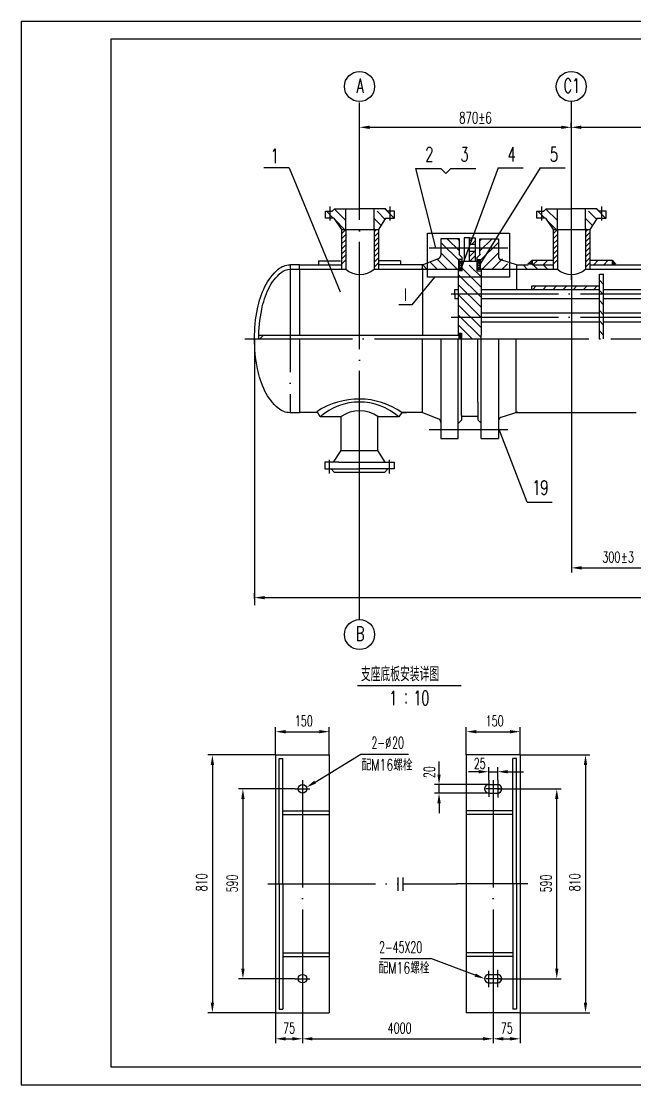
# Model space of a CAD drawing. Extents: x -242 to 1965, y 40 to 1388.
# Drawn here: x 187.4 to 358.6, y 785.2 to 1082.2 of the extents above; entities that cross this region are included whole.
import ezdxf
from ezdxf.enums import TextEntityAlignment as Align

# ---------------------------------------------------------------- set-up
doc = ezdxf.new("R2010")
doc.units = 0
doc.header["$MEASUREMENT"] = 0
doc.linetypes.add('DASHDOT-M', pattern=[36, 30, -3, 0, -3])
doc.linetypes.add('DIVIDE-M', pattern=[39, 30, -3, 0, -3, 0, -3])
doc.layers.get('0').update_dxf_attribs({"linetype": 'CONTINUOUS'})
for name, color, linetype in [('CDR_DWG1', 4, 'CONTINUOUS'), ('CDR_DWG2', 2, 'CONTINUOUS'), ('CDR_DWG3', 1, 'DASHDOT-M'), ('CDR_DWG4', 3, 'DIVIDE-M')]:
    doc.layers.add(name, color=color, linetype=linetype)
doc.styles.add('HZ', font='romans', dxfattribs={"width": 0.7, "bigfont": 'hz'})

# ---------------------------------------------------------------- blocks, each defined once
blk = doc.blocks.new('*X31')
for p, q in [((90.66, 104.5), (85.24, 109.92)), ((90.66, 107.33), (87.36, 110.63)), ((90.66, 101.68), (84.29, 108.04)), ((90.66, 98.85), (84.29, 105.21)), ((90.66, 96.02), (84.29, 102.38)), ((90.66, 93.19), (84.29, 99.56)), ((90.66, 90.36), (84.29, 96.73)), ((88.12, 90.08), (84.29, 93.9))]:
    blk.add_line(p, q)
blk = doc.blocks.new('*X56')
for p, q in [((154.86, 207.18), (153.66, 208.38)), ((154.86, 204.35), (153.66, 205.55)), ((154.86, 201.52), (153.66, 202.72)), ((154.86, 198.7), (153.66, 199.9)), ((154.86, 195.87), (153.66, 197.07)), ((154.83, 193.07), (153.66, 194.24))]:
    blk.add_line(p, q)
blk = doc.blocks.new('*X58')
at = {"color": 0}
for p, q in [((113.06, 199.34), (113.36, 199.65)), ((113.75, 198.94), (113.06, 199.64)), ((113.06, 198.92), (113.75, 199.61)), ((113.75, 198.52), (113.06, 199.21)), ((113.06, 198.5), (113.75, 199.19)), ((113.75, 199.37), (113.47, 199.65)), ((113.75, 198.1), (113.06, 198.79)), ((113.33, 198.1), (113.06, 198.36)), ((113.08, 198.1), (113.75, 198.76)), ((113.51, 198.1), (113.75, 198.34))]:
    blk.add_line(p, q, dxfattribs=at)
blk = doc.blocks.new('*X35')
for p, q in [((85.38, 225.75), (83.45, 227.68)), ((88.87, 225.09), (85.69, 228.27)), ((99.8, 225.47), (97.59, 227.68)), ((102.35, 225.75), (99.78, 228.32)), ((88.61, 222.51), (85.86, 225.27)), ((98.72, 223.72), (96.77, 225.67)), ((97.1, 222.51), (96.77, 222.85))]:
    blk.add_line(p, q)
blk = doc.blocks.new('*X32')
for p, q in [((114.44, 233.24), (115.33, 234.12)), ((114.44, 233.94), (114.62, 234.12)), ((114.44, 232.53), (115.36, 233.45)), ((115.36, 232.54), (114.44, 233.45)), ((115.17, 232.02), (114.44, 232.75)), ((114.46, 232.02), (114.44, 232.04)), ((115.36, 233.24), (114.48, 234.12)), ((114.64, 232.02), (115.36, 232.74)), ((115.36, 233.95), (115.19, 234.12))]:
    blk.add_line(p, q)
blk = doc.blocks.new('*X30')
for p, q in [((41.06, 114.6), (44.43, 117.97)), ((41.06, 117.43), (41.6, 117.97)), ((41.06, 111.77), (46.21, 116.92)), ((41.64, 109.52), (46.21, 114.09)), ((44.47, 109.52), (47.32, 112.37)), ((47.29, 109.52), (48.73, 110.96))]:
    blk.add_line(p, q)
blk = doc.blocks.new('*X37')
for p, q in [((140.74, 221.35), (141.9, 222.51)), ((140.74, 219.93), (141.94, 221.13)), ((140.74, 218.52), (141.94, 219.72)), ((140.74, 217.11), (141.94, 218.31)), ((140.74, 215.69), (141.94, 216.89)), ((140.74, 214.28), (141.94, 215.48)), ((140.74, 212.86), (141.94, 214.06))]:
    blk.add_line(p, q)
blk = doc.blocks.new('*X38')
for p, q in [((149.84, 221.96), (150.39, 222.51)), ((149.84, 220.55), (151.04, 221.75)), ((149.84, 219.13), (151.04, 220.34)), ((149.84, 217.72), (151.04, 218.93)), ((149.84, 216.3), (151.04, 217.51)), ((149.84, 214.89), (151.04, 216.1)), ((149.84, 213.48), (151.04, 214.68)), ((149.84, 212.06), (151.04, 213.27))]:
    blk.add_line(p, q)
blk = doc.blocks.new('*X57')
for p, q in [((135.11, 205.82), (136.07, 206.79)), ((137.94, 205.82), (138.9, 206.79)), ((140.76, 205.82), (141.73, 206.79)), ((143.59, 205.82), (144.56, 206.79)), ((146.42, 205.82), (147.39, 206.79)), ((149.25, 205.82), (150.22, 206.79)), ((152.08, 205.82), (153.05, 206.79))]:
    blk.add_line(p, q)
blk = doc.blocks.new('*X34')
for p, q in [((159.06, 238.25), (160.3, 239.5)), ((161.89, 238.25), (163.13, 239.5))]:
    blk.add_line(p, q)
blk = doc.blocks.new('*X50')
for p, q in [((117.47, 219.29), (118.39, 220.21)), ((118.04, 218.45), (119.01, 219.42))]:
    blk.add_line(p, q)
blk = doc.blocks.new('*X51')
for p, q in [((117.47, 215.05), (118.81, 216.39)), ((117.52, 213.69), (119.01, 215.18)), ((118.94, 213.69), (119.01, 213.76))]:
    blk.add_line(p, q)
blk = doc.blocks.new('*X33')
for p, q in [((142.09, 238.25), (143.33, 239.49)), ((144.92, 238.25), (146.15, 239.49)), ((147.75, 238.25), (147.88, 238.39))]:
    blk.add_line(p, q)
blk = doc.blocks.new('*X36')
for p, q in [((133.56, 211.51), (132.36, 212.71)), ((136.38, 211.51), (135.18, 212.71)), ((139.21, 211.51), (138.01, 212.71))]:
    blk.add_line(p, q)

msp = doc.modelspace()

# ---------------------------------------------------------------- linework, layer by layer
for p, q in [((187.41, 1082.22), (1028.41, 1082.22)), ((187.41, 1082.22), (1028.41, 1082.22)), ((187.41, 1082.22), (187.41, 785.22)), ((281.79, 1034.74), (281.79, 1059.53)), ((340.87, 1059.76), (340.87, 1034.74)), ((281.79, 1052.43), (281.79, 1053.86)), ((284.59, 1052.61), (338.07, 1052.61)), ((340.87, 1052.43), (340.87, 1053.86)), ((343.67, 1052.61), (397.79, 1052.61)), ((262.12, 1041.3), (255.12, 1041.3)), ((262.12, 1041.3), (276.35, 1006.69)), ((297.45, 1041.13), (303, 1018.97)), ((297.45, 1041.13), (304.45, 1041.13)), ((304.45, 1041.13), (305.86, 1039.71)), ((305.86, 1039.71), (307.27, 1041.13)), ((307.27, 1041.13), (314.27, 1041.13)), ((320.49, 1041.3), (310.06, 1013.01)), ((332.18, 1041.3), (315.22, 1014.04)), ((320.49, 1041.3), (327.49, 1041.3)), ((332.18, 1041.3), (339.18, 1041.3)), ((329.95, 1015.45), (328.79, 1014.38)), ((352.25, 1015.46), (353.25, 1014.38)), ((302.71, 1010.76), (296.38, 1003)), ((340.94, 1011.5), (340.94, 928.32)), ((296.38, 1003), (292.76, 1003)), ((252.48, 993.57), (252.48, 919.11)), ((328.58, 947.95), (320.79, 968.22)), ((281.79, 915.15), (281.79, 954.6)), ((328.58, 947.95), (335.58, 947.95)), ((343.74, 929.57), (363.84, 929.57)), ((252.48, 921.01), (252.48, 922.5)), ((255.28, 921.25), (548.89, 921.25)), ((258.36, 877.34), (258.36, 885.07)), ((273.36, 877.34), (273.36, 885.07)), ((311.59, 877.34), (311.59, 885.07)), ((326.59, 877.34), (326.59, 885.07)), ((261.16, 883.82), (270.56, 883.82)), ((314.39, 883.82), (323.79, 883.82)), ((258.36, 877.34), (239.48, 877.34)), ((269.37, 869.72), (282.2, 877.51)), ((282.2, 877.51), (286.82, 877.51)), ((286.82, 877.51), (295.44, 877.51)), ((326.59, 877.34), (346.09, 877.34)), ((240.73, 874.54), (240.73, 808.14)), ((303.98, 871.84), (303.98, 875.52)), ((317.84, 870.26), (317.84, 873.89)), ((320.34, 870.26), (320.34, 873.89)), ((344.84, 874.54), (344.84, 808.14)), ((315.04, 872.64), (312.24, 872.64)), ((317.84, 872.64), (320.34, 872.64)), ((323.14, 872.64), (327.59, 872.64)), ((263.82, 867.84), (248, 867.84)), ((317.84, 869.04), (302.73, 869.04)), ((303.98, 866.64), (303.98, 869.04)), ((321.13, 867.84), (317.07, 867.84)), ((320.34, 867.84), (338.08, 867.84)), ((249.25, 865.04), (249.25, 817.64)), ((317.84, 866.64), (302.73, 866.64)), ((336.83, 817.64), (336.83, 865.04)), ((303.98, 863.84), (303.98, 861.04)), ((287.6, 820.5), (301.71, 820.5)), ((314.07, 815.83), (301.71, 820.5)), ((263.82, 814.84), (248, 814.84)), ((320.34, 814.84), (338.08, 814.84)), ((265.86, 812.27), (265.86, 796.8)), ((319.09, 812.27), (319.09, 796.8)), ((258.36, 805.34), (239.48, 805.34)), ((258.36, 805.34), (258.36, 796.8)), ((326.59, 805.34), (346.09, 805.34)), ((326.59, 805.34), (326.59, 796.8)), ((261.16, 798.05), (263.06, 798.05)), ((268.66, 798.05), (316.29, 798.05)), ((321.89, 798.05), (323.79, 798.05)), ((187.41, 785.22), (1028.41, 785.22))]:
    msp.add_line(p, q)
for points in [[(284.59, 1053.07), (284.59, 1052.14), (281.79, 1052.61)], [(338.07, 1053.07), (338.07, 1052.14), (340.87, 1052.61)], [(343.67, 1053.07), (343.67, 1052.14), (340.87, 1052.61)], [(329.95, 1014.22), (329.95, 1015.47), (328.67, 1014.22)], [(352.29, 1014.25), (352.29, 1015.39), (353.28, 1014.3)], [(343.74, 930.04), (343.74, 929.1), (340.94, 929.57)], [(255.28, 921.71), (255.28, 920.78), (252.48, 921.25)], [(261.16, 884.29), (261.16, 883.35), (258.36, 883.82)], [(270.56, 884.29), (270.56, 883.35), (273.36, 883.82)], [(314.39, 884.29), (314.39, 883.35), (311.59, 883.82)], [(323.79, 884.29), (323.79, 883.35), (326.59, 883.82)], [(240.27, 874.54), (241.2, 874.54), (240.73, 877.34)], [(344.38, 874.54), (345.31, 874.54), (344.84, 877.34)], [(303.51, 871.84), (304.44, 871.84), (303.98, 869.04)], [(315.04, 873.1), (315.04, 872.17), (317.84, 872.64)], [(323.14, 873.1), (323.14, 872.17), (320.34, 872.64)], [(248.79, 865.04), (249.72, 865.04), (249.25, 867.84)], [(269.61, 869.32), (269.13, 870.12), (266.98, 868.27)], [(336.36, 865.04), (337.29, 865.04), (336.83, 867.84)], [(303.51, 863.84), (304.44, 863.84), (303.98, 866.64)], [(248.79, 817.64), (249.72, 817.64), (249.25, 814.84)], [(336.36, 817.64), (337.29, 817.64), (336.83, 814.84)], [(314.24, 816.27), (313.91, 815.4), (316.69, 814.84)], [(240.27, 808.14), (241.2, 808.14), (240.73, 805.34)], [(344.38, 808.14), (345.31, 808.14), (344.84, 805.34)], [(261.16, 798.51), (261.16, 797.58), (258.36, 798.05)], [(263.06, 798.51), (263.06, 797.58), (265.86, 798.05)], [(268.66, 798.51), (268.66, 797.58), (265.86, 798.05)], [(316.29, 798.51), (316.29, 797.58), (319.09, 798.05)], [(321.89, 798.51), (321.89, 797.58), (319.09, 798.05)], [(323.79, 798.51), (323.79, 797.58), (326.59, 798.05)]]:
    msp.add_solid(points)
at = {"layer": 'CDR_DWG1'}
for p, q in [((1023.41, 1077.22), (212.41, 1077.22)), ((212.41, 1077.22), (212.41, 790.22)), ((272.26, 1027.25), (272.26, 1029.18)), ((272.26, 1029.18), (274.19, 1029.18)), ((274.19, 1029.18), (274.08, 1029.18)), ((274.19, 1029.18), (274.84, 1029.82)), ((274.84, 1029.82), (281.79, 1029.82)), ((277.96, 1024.02), (277.96, 1029.82)), ((289, 1029.82), (281.79, 1029.82)), ((285.86, 1024.02), (285.86, 1029.82)), ((289.64, 1029.18), (289, 1029.82)), ((291.57, 1029.18), (289.64, 1029.18)), ((291.57, 1027.25), (291.57, 1029.18)), ((331.29, 1027.25), (331.29, 1029.18)), ((331.29, 1029.18), (333.22, 1029.18)), ((333.22, 1029.18), (333.11, 1029.18)), ((333.22, 1029.18), (333.86, 1029.82)), ((333.86, 1029.82), (334.99, 1029.82)), ((334.99, 1029.82), (336.84, 1029.82)), ((336.84, 1029.82), (340.94, 1029.82)), ((336.99, 1024.02), (336.99, 1029.82)), ((345.06, 1029.82), (340.94, 1029.82)), ((344.89, 1024.02), (344.89, 1029.82)), ((346.89, 1029.82), (345.06, 1029.82)), ((348.03, 1029.82), (346.89, 1029.82)), ((348.67, 1029.18), (348.03, 1029.82)), ((350.6, 1029.18), (348.67, 1029.18)), ((350.6, 1027.25), (350.6, 1029.18)), ((274.63, 1027.25), (272.26, 1027.25)), ((274.63, 1027.25), (276.76, 1024.04)), ((289.05, 1027.25), (287.07, 1024.02)), ((289.05, 1027.25), (291.57, 1027.25)), ((333.66, 1027.25), (331.29, 1027.25)), ((333.66, 1027.25), (335.79, 1024.04)), ((348.08, 1027.25), (346.09, 1024.02)), ((348.08, 1027.25), (350.6, 1027.25)), ((276.76, 1024.04), (276.76, 1013.02)), ((276.87, 1024.02), (277.96, 1024.02)), ((277.96, 1024.02), (277.96, 1013.02)), ((277.96, 1024.02), (285.86, 1024.02)), ((285.86, 1024.35), (285.86, 1013.02)), ((285.86, 1024.02), (287.07, 1024.02)), ((287.07, 1024.02), (287.07, 1013.02)), ((312.52, 1021.72), (310.97, 1021.72)), ((310.97, 1021.72), (310.97, 1015.19)), ((312.52, 1019.95), (312.52, 1021.72)), ((312.52, 1021.72), (314.06, 1021.72)), ((314.06, 1021.72), (314.06, 1019.28)), ((335.79, 1024.04), (335.79, 1013.02)), ((335.89, 1024.02), (336.99, 1024.02)), ((336.99, 1024.02), (344.89, 1024.02)), ((336.99, 1024.02), (336.99, 1013.02)), ((344.89, 1024.35), (344.89, 1013.02)), ((344.89, 1024.02), (346.09, 1024.02)), ((346.09, 1024.02), (346.09, 1013.02)), ((304.49, 1021.46), (304.49, 1016.94)), ((309.64, 1021.46), (304.49, 1021.46)), ((309.64, 1017.15), (309.64, 1021.46)), ((312.52, 1019.95), (314.06, 1019.95)), ((312.52, 1019.28), (312.52, 1019.95)), ((312.52, 1017.23), (312.52, 1019.28)), ((314.06, 1019.28), (314.06, 1017.28)), ((315.39, 1017.15), (315.39, 1021.46)), ((315.39, 1021.46), (320.54, 1021.46)), ((320.54, 1021.46), (320.54, 1016.54)), ((299.37, 1014.17), (303.79, 1015.99)), ((310.41, 1016.23), (309.49, 1017.15)), ((310.41, 1015.87), (310.41, 1016.23)), ((310.41, 1015.2), (310.41, 1015.87)), ((314.06, 1017.89), (312.52, 1017.89)), ((312.52, 1015.19), (312.52, 1017.23)), ((314.06, 1017.28), (314.06, 1015.19)), ((314.62, 1016.23), (315.54, 1017.15)), ((314.62, 1015.87), (314.62, 1016.23)), ((314.62, 1015.2), (314.62, 1015.87)), ((265.08, 1014.19), (262.44, 1014.19)), ((262.44, 1012.99), (265.01, 1012.99)), ((265.01, 1012.99), (265.01, 1014.19)), ((265.01, 1012.99), (276.71, 1012.99)), ((265.01, 1012.99), (275.54, 1012.99)), ((265.08, 1014.19), (276.76, 1014.19)), ((265.08, 1012.99), (265.08, 994.55)), ((270.32, 1015.27), (276.51, 1015.27)), ((270.32, 1015.27), (270.32, 1014.18)), ((276.74, 1014.59), (276.76, 1014.59)), ((276.74, 1012.99), (277.97, 1012.99)), ((285.85, 1012.99), (299.4, 1012.99)), ((293.25, 1015.27), (287.07, 1015.27)), ((299.43, 1014.18), (287.07, 1014.18)), ((293.25, 1015.27), (293.25, 1014.18)), ((299.09, 1012.99), (299.37, 1013.28)), ((299.37, 1012.99), (299.37, 1014.17)), ((299.37, 1013.28), (299.37, 994.55)), ((299.39, 1013.02), (310.41, 1013.02)), ((300.56, 1013.03), (299.43, 1014.18)), ((301.97, 1014.45), (301.44, 1014.99)), ((309.34, 1013.16), (309.34, 1004.62)), ((310.38, 1015.68), (309.44, 1015.68)), ((309.49, 1015.19), (309.49, 1015.68)), ((309.49, 1013.02), (309.49, 1015.19)), ((309.51, 1015.19), (310.42, 1015.19)), ((310.41, 1013.04), (310.41, 1015.2)), ((310.41, 1012.55), (310.41, 1013.04)), ((310.42, 1015.19), (312.52, 1015.19)), ((312.52, 1015.19), (314.06, 1015.19)), ((314.06, 1015.19), (315.5, 1015.19)), ((315.52, 1015.19), (314.61, 1015.19)), ((314.62, 1013.04), (314.62, 1015.2)), ((314.62, 1012.55), (314.62, 1013.04)), ((314.62, 1013.02), (329.62, 1013.02)), ((314.65, 1015.68), (315.59, 1015.68)), ((315.54, 1015.19), (315.54, 1015.68)), ((315.54, 1013.02), (315.54, 1015.19)), ((315.71, 1013.16), (315.71, 1004.62)), ((325.58, 1014.22), (321.24, 1015.59)), ((325.58, 1014.22), (325.58, 1007.32)), ((325.59, 1014.22), (328.89, 1014.22)), ((329.62, 1013.02), (336.99, 1013.02)), ((329.95, 1015.45), (329.95, 1014.22)), ((335.79, 1015.45), (329.95, 1015.45)), ((330.1, 1014.22), (335.79, 1014.22)), ((330.48, 1014.22), (335.79, 1014.22)), ((344.89, 1013.02), (367.17, 1013.02)), ((346.09, 1015.46), (352.25, 1015.46)), ((346.09, 1014.22), (352.26, 1014.22)), ((346.09, 1014.22), (365.43, 1014.22)), ((352.25, 1015.46), (352.25, 1014.23)), ((310.41, 1012.55), (309.34, 1012.55)), ((314.62, 1012.55), (315.69, 1012.55)), ((348.71, 993.57), (348.71, 1011.57)), ((348.71, 1011.57), (349.91, 1011.57)), ((349.91, 993.57), (349.91, 1011.57)), ((308.39, 1006.07), (308.39, 1007.32)), ((308.39, 1007.32), (309.34, 1007.32)), ((315.71, 1007.32), (343.96, 1007.32)), ((329.85, 1008.29), (348.71, 1008.29)), ((329.85, 1007.31), (329.85, 1008.29)), ((343.96, 1007.32), (348.71, 1007.32)), ((349.91, 1007.32), (373.85, 1007.32)), ((308.39, 1006.07), (308.39, 1004.82)), ((308.39, 1004.82), (309.34, 1004.82)), ((309.34, 1004.57), (309.34, 994.55)), ((315.71, 1004.82), (343.67, 1004.82)), ((315.71, 1004.57), (315.71, 994.57)), ((343.67, 1004.82), (348.71, 1004.82)), ((349.91, 1004.82), (373.85, 1004.82)), ((315.71, 1000.82), (343.71, 1000.82)), ((315.71, 998.32), (343.71, 998.32)), ((343.71, 1000.82), (348.71, 1000.82)), ((343.71, 998.32), (348.71, 998.32)), ((349.91, 1000.82), (373.71, 1000.82)), ((349.91, 998.32), (373.71, 998.32)), ((309.59, 993.58), (309.59, 995.12)), ((309.6, 995.12), (310.29, 995.12)), ((310.29, 995.12), (310.29, 993.57)), ((253.78, 994.55), (309.6, 994.55)), ((253.98, 993.57), (254.95, 994.57)), ((265.01, 993.55), (265.01, 972.91)), ((299.37, 972.94), (299.37, 993.57)), ((304.49, 993.57), (304.49, 965.69)), ((309.34, 965.69), (309.34, 993.57)), ((310.29, 993.57), (309.6, 993.57)), ((310.29, 975.88), (310.29, 993.57)), ((314.76, 975.88), (314.76, 993.57)), ((315.71, 993.57), (315.71, 994.57)), ((315.71, 965.69), (315.71, 993.57)), ((320.54, 993.57), (320.54, 965.69)), ((325.39, 993.57), (325.39, 972.86)), ((310.29, 972.09), (310.29, 975.88)), ((314.76, 975.88), (314.76, 972.09)), ((265.08, 972.91), (262.44, 972.91)), ((270.1, 972.94), (265.01, 972.94)), ((270.77, 971.73), (269.94, 973.21)), ((276.64, 971.73), (270.77, 971.73)), ((276.64, 962.35), (276.64, 971.73)), ((286.94, 962.35), (286.94, 971.73)), ((292.73, 971.73), (286.94, 971.73)), ((293.63, 972.94), (292.73, 971.73)), ((293.63, 972.94), (294.86, 972.94)), ((299.36, 972.94), (293.63, 972.94)), ((299.37, 972.94), (303.79, 971.16)), ((310.29, 972.09), (310.29, 970.91)), ((310.31, 971.95), (314.76, 971.95)), ((314.76, 972.09), (314.76, 970.89)), ((325.92, 973.03), (321.24, 971.56)), ((325.39, 972.97), (359.02, 972.97)), ((310.3, 970.91), (309.39, 969.99)), ((314.78, 970.91), (315.7, 969.99)), ((304.49, 965.69), (309.34, 965.69)), ((315.71, 965.69), (320.54, 965.69)), ((274.51, 959.13), (276.63, 962.35)), ((276.63, 962.35), (286.93, 962.35)), ((288.93, 959.13), (286.94, 962.37)), ((275.99, 959.13), (272.13, 959.13)), ((272.13, 959.13), (272.13, 957.2)), ((272.13, 957.2), (281.79, 957.2)), ((273.9, 957.2), (274.71, 956.28)), ((275.99, 959.13), (287.58, 959.13)), ((291.44, 957.2), (281.79, 957.2)), ((287.58, 959.13), (291.44, 959.13)), ((289.66, 957.2), (288.86, 956.28)), ((291.44, 959.13), (291.44, 957.2)), ((274.71, 956.28), (288.86, 956.28)), ((258.36, 877.34), (258.36, 805.34)), ((258.36, 877.34), (273.36, 877.34)), ((259.36, 841.34), (259.36, 876.34)), ((259.36, 876.34), (260.36, 876.34)), ((260.36, 841.34), (260.36, 876.34)), ((273.36, 877.34), (273.36, 805.34)), ((311.59, 877.34), (311.59, 805.34)), ((326.59, 877.34), (311.59, 877.34)), ((324.59, 841.34), (324.59, 876.34)), ((325.59, 876.34), (324.59, 876.34)), ((325.59, 841.34), (325.59, 876.34)), ((326.59, 877.34), (326.59, 805.34)), ((317.84, 869.04), (320.34, 869.04)), ((317.84, 866.64), (320.34, 866.64)), ((260.36, 861.67), (273.36, 861.67)), ((324.59, 861.67), (311.59, 861.67)), ((260.36, 860.67), (273.36, 860.67)), ((324.59, 860.67), (311.59, 860.67)), ((259.36, 841.34), (259.36, 806.34)), ((260.36, 841.34), (260.36, 806.34)), ((324.59, 841.34), (324.59, 806.34)), ((325.59, 841.34), (325.59, 806.34)), ((260.36, 822.02), (273.36, 822.02)), ((260.36, 821.02), (273.36, 821.02)), ((324.59, 822.02), (311.59, 822.02)), ((324.59, 821.02), (311.59, 821.02)), ((317.84, 816.04), (320.34, 816.04)), ((317.84, 813.64), (320.34, 813.64)), ((258.36, 805.34), (273.36, 805.34)), ((259.36, 806.34), (260.36, 806.34)), ((326.59, 805.34), (311.59, 805.34)), ((325.59, 806.34), (324.59, 806.34)), ((212.41, 790.22), (1023.41, 790.22))]:
    msp.add_line(p, q, dxfattribs=at)
msp.add_lwpolyline([(300.75, 1023.04), (323.67, 1023.04), (323.67, 1010.76), (300.75, 1010.76), (300.75, 1023.04)], close=True, dxfattribs=at)
for points in [[(252.48, 993.55, -0.049335), (253.31, 1001.91, -0.063136), (255.4, 1008.15, -0.103318), (259.09, 1012.95, -0.179284), (262.44, 1014.19)], [(253.68, 993.55, -0.049335), (254.49, 1001.68, -0.063136), (256.48, 1007.63, -0.103318), (259.88, 1012.04, -0.179284), (262.44, 1012.99)], [(262.44, 972.91, -0.179284), (259.09, 974.15, -0.103318), (255.4, 978.95, -0.063136), (253.31, 985.19, -0.049335), (252.48, 993.55)]]:
    msp.add_lwpolyline(points, format="xyb", dxfattribs=at)
for centre in [(265.86, 867.84), (265.86, 814.84)]:
    msp.add_circle(centre, 1.2, dxfattribs=at)
for centre, radius, start, end in [((303.49, 1016.94), 1, 287.5069, 360), ((321.54, 1016.54), 1, 180, 252.4931), ((281.91, 1017.42), 5.92, 228.1229, 311.8771), ((340.94, 1017.42), 5.92, 228.1229, 311.8771), ((281.58, 955.6), 21.12, 55.2162, 123.4545), ((281.75, 959.33), 16.56, 48.4798, 131.5202), ((281.79, 964.43), 9, 55.0891, 124.9109), ((321.54, 970.6), 1, 107.5069, 180), ((303.49, 970.2), 1, 0, 72.4931), ((317.89, 867.84), 1.2, 92.388, 267.612), ((320.29, 867.84), 1.2, 272.388, 87.612), ((317.89, 814.84), 1.2, 92.388, 267.612), ((320.29, 814.84), 1.2, 272.388, 87.612)]:
    msp.add_arc(centre, radius, start, end, dxfattribs=at)
at = {"layer": 'CDR_DWG2'}
msp.add_line((281.2, 896.68), (310.17, 896.68), dxfattribs=at)
for centre in [(281.79, 1064), (340.87, 1064), (281.79, 910.95)]:
    msp.add_circle(centre, 4.2, dxfattribs=at)
at = {"layer": 'CDR_DWG3', "linetype": 'DASHDOT-M'}
for p, q in [((281.79, 954.55), (281.79, 1034.8)), ((340.87, 1034.89), (340.87, 1010.02)), ((273.55, 1030.47), (273.55, 1026.61)), ((290.29, 1030.47), (290.29, 1026.61)), ((332.58, 1030.47), (332.58, 1026.61)), ((349.31, 1030.47), (349.31, 1026.61)), ((301.25, 1018.92), (323.17, 1018.92)), ((262.44, 1014.19), (262.44, 972.91)), ((307.33, 1006.07), (526.71, 1006.07)), ((307.33, 999.57), (473.01, 999.57)), ((249.83, 993.57), (309.61, 993.57)), ((302.49, 993.57), (309.68, 993.57)), ((309.68, 993.57), (311.93, 993.57)), ((311.93, 993.57), (315.82, 993.57)), ((315.82, 993.57), (554.56, 993.57)), ((301.25, 968.22), (323.17, 968.22)), ((273.42, 955.91), (273.42, 959.78)), ((290.16, 955.91), (290.16, 959.78)), ((265.86, 870.26), (265.86, 812.27)), ((317.84, 870.26), (317.84, 865.63)), ((319.09, 870.26), (319.09, 812.27)), ((320.34, 870.26), (320.34, 865.41)), ((263.82, 867.84), (267.88, 867.84)), ((256.23, 841.34), (292.47, 841.34)), ((293.83, 841.34), (309.05, 841.34)), ((328.71, 841.34), (308.89, 841.34)), ((317.84, 812.43), (317.84, 817.05)), ((320.34, 812.43), (320.34, 817.28)), ((263.82, 814.84), (267.88, 814.84)), ((321.13, 814.84), (317.07, 814.84)), ((317.85, 814.84), (317.94, 814.84)), ((317.89, 814.8), (317.89, 814.89))]:
    msp.add_line(p, q, dxfattribs=at)
at = {"layer": 'CDR_DWG4', "linetype": 'DIVIDE-M'}
for p, q in [((292.47, 843.06), (292.47, 839.4)), ((293.83, 843.06), (293.83, 839.4))]:
    msp.add_line(p, q, dxfattribs=at)

# ---------------------------------------------------------------- block references
for name, p in [('*X35', (189.09, 801.5)), ('*X35', (248.12, 801.5)), ('*X37', (136.02, 801.5)), ('*X38', (136.02, 801.5)), ('*X50', (195.05, 801.5)), ('*X37', (195.05, 801.5)), ('*X38', (195.05, 801.5)), ('*X30', (274.33, 903.5)), ('*X51', (195.05, 801.5)), ('*X31', (225.05, 903.5)), ('*X36', (195.05, 801.5)), ('*X33', (188.08, 775.96)), ('*X34', (188.08, 775.96)), ('*X56', (195.05, 801.5)), ('*X57', (195.05, 801.5))]:
    msp.add_blockref(name, p)
at = {"xscale": -1}
msp.add_blockref('*X30', (350.7, 903.5), dxfattribs=at)
at = {"layer": 'CDR_DWG1'}
for name, p in [('*X32', (195.05, 781.07)), ('*X58', (196.54, 795.48))]:
    msp.add_blockref(name, p, dxfattribs=at)
at = {"layer": 'CDR_DWG1', "xscale": -1}
msp.add_blockref('*X32', (429.98, 781.07), dxfattribs=at)

# ---------------------------------------------------------------- texts
at = {"style": 'HZ', "width": 0.65}
msp.add_text('870%%P6 ', height=3.2, dxfattribs=at).set_placement((314.84, 1053.68), align=Align.CENTER)
at = {"style": 'HZ'}
for s, height, width, p in [('300', 3, 0.65, (349.56, 931.07)), ('%%p', 3, 0.65, (354.76, 931.07)), ('3', 3, 0.65, (356.71, 931.07)), ('150', 3, 0.65, (263.74, 885.32)), ('150', 3, 0.65, (316.98, 885.32)), ('2-', 3.2, 0.6, (285.14, 879.15)), ('%%c', 3.2, 0.6, (288.98, 879.15)), ('20', 3.2, 0.6, (290.9, 879.15)), ('配M16螺栓', 3.2, 0.7, (282.37, 872.95)), ('25', 3, 0.65, (313.67, 873.45)), ('2-45X20', 3.2, 0.6, (287.26, 822.02)), ('配M16螺栓', 3.2, 0.7, (287.11, 816.27)), ('75', 3, 0.65, (260.48, 799.55)), ('4000', 3, 0.65, (289.62, 799.55)), ('75', 3, 0.65, (321.22, 799.55))]:
    msp.add_text(s, height=height, dxfattribs=dict(at, width=width)).set_placement(p)
at = {"style": 'HZ', "width": 0.65}
for s, p in [('20', (302.77, 870.84)), ('810', (239.23, 839.23)), ('590', (247.75, 838.91)), ('590', (335.33, 838.91)), ('810', (343.34, 839.23))]:
    msp.add_text(s, height=3, rotation=90, dxfattribs=at).set_placement(p)
at = {"layer": 'CDR_DWG1', "style": 'HZ', "width": 0.65}
for s, p in [('1', (258.14, 1042.58)), ('2', (301.28, 1043.07)), ('3', (311.09, 1043.07)), ('4', (324.2, 1043.07)), ('5', (336.05, 1043.07)), ('19', (332.25, 949.98))]:
    msp.add_text(s, height=4, dxfattribs=at).set_placement(p, align=Align.CENTER)
at = {"layer": 'CDR_DWG2', "style": 'HZ', "width": 0.65}
for s, p in [('A', (281.95, 1062.25)), ('C1', (341.03, 1062.25)), ('B', (281.95, 909.2))]:
    msp.add_text(s, height=4, dxfattribs=at).set_placement(p, align=Align.CENTER)
for s, p in [('Ⅰ', (293.29, 1003.76)), ('支座底板安装详图', (282.17, 897.88)), ('1 ：10', (290.08, 891.21))]:
    msp.add_text(s, height=4, dxfattribs=at).set_placement(p)

doc.saveas('drawing.dxf')
